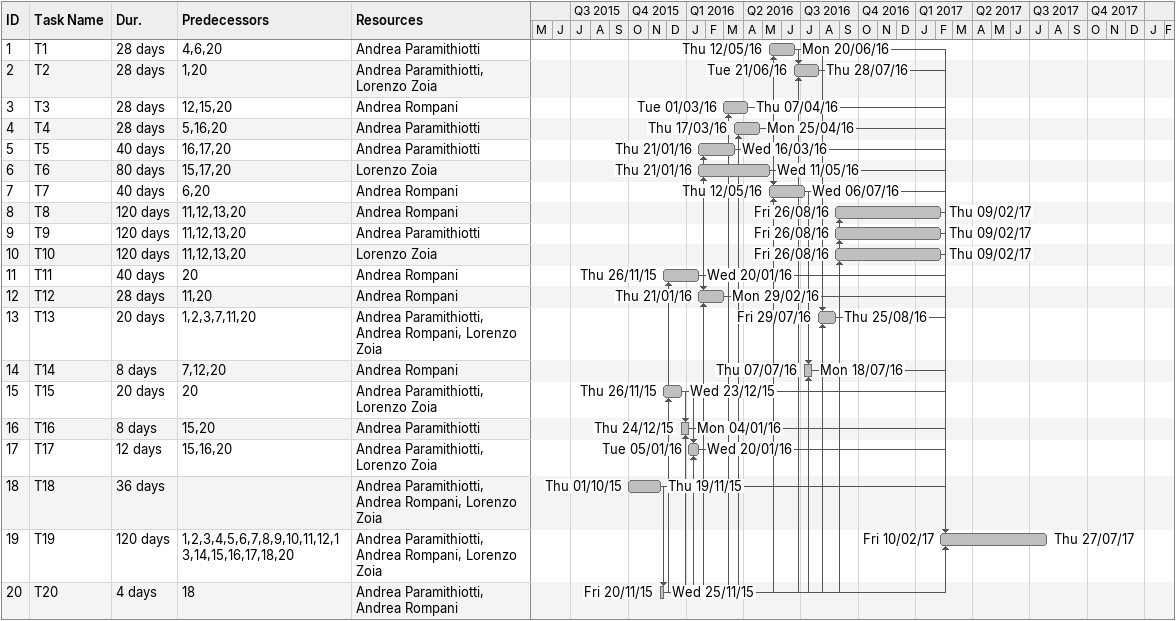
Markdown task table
| ID | Task | Duration | Start | Finish | Predecessors | Resources |
|---|---|---|---|---|---|---|
| 1 | T1 | 28d | 2016-05-12 | 2016-06-20 | 4, 6, 20 | Andrea Paramithiotti |
| 2 | T2 | 28d | 2016-06-21 | 2016-07-28 | 1, 20 | Andrea Paramithiotti, Lorenzo Zoia |
| 3 | T3 | 28d | 2016-03-01 | 2016-04-07 | 12, 15, 20 | Andrea Rompani |
| 4 | T4 | 28d | 2016-03-17 | 2016-04-25 | 5, 16, 20 | Andrea Paramithiotti |
| 5 | T5 | 40d | 2016-01-21 | 2016-03-16 | 16, 17, 20 | Andrea Paramithiotti |
| 6 | T6 | 80d | 2016-01-21 | 2016-05-11 | 15, 17, 20 | Lorenzo Zoia |
| 7 | T7 | 40d | 2016-05-12 | 2016-07-06 | 6, 20 | Andrea Rompani |
| 8 | T8 | 120d | 2016-08-26 | 2017-02-09 | 11, 12, 13, 20 | Andrea Rompani |
| 9 | T9 | 120d | 2016-08-26 | 2017-02-09 | 11, 12, 13, 20 | Andrea Paramithiotti |
| 10 | T10 | 120d | 2016-08-26 | 2017-02-09 | 11, 12, 13, 20 | Lorenzo Zoia |
| 11 | T11 | 40d | 2015-11-26 | 2016-01-20 | 20 | Andrea Rompani |
| 12 | T12 | 28d | 2016-01-21 | 2016-02-29 | 11, 20 | Andrea Rompani |
| 13 | T13 | 20d | 2016-07-29 | 2016-08-25 | 1, 2, 3, 7, 11, 20 | Andrea Paramithiotti, Andrea Rompani, Lorenzo Zoia |
| 14 | T14 | 8d | 2016-07-07 | 2016-07-18 | 7, 12, 20 | Andrea Rompani |
| 15 | T15 | 20d | 2015-11-26 | 2015-12-23 | 20 | Andrea Paramithiotti, Lorenzo Zoia |
| 16 | T16 | 8d | 2015-12-24 | 2016-01-04 | 15, 20 | Andrea Paramithiotti |
| 17 | T17 | 12d | 2016-01-05 | 2016-01-20 | 15, 16, 20 | Andrea Paramithiotti, Lorenzo Zoia |
| 18 | T18 | 36d | 2015-10-01 | 2015-11-19 |  | Andrea Paramithiotti, Andrea Rompani, Lorenzo Zoia |
| 19 | T19 | 120d | 2017-02-10 | 2017-07-27 | 1, 2, 3, 4, 5, 6, 7, 8, 9, 10, 11, 12, 13, 14, 15, 16, 17, 18, 20 | Andrea Paramithiotti, Andrea Rompani, Lorenzo Zoia |
| 20 | T20 | 4d | 2015-11-20 | 2015-11-25 | 18 | Andrea Paramithiotti, Andrea Rompani |
